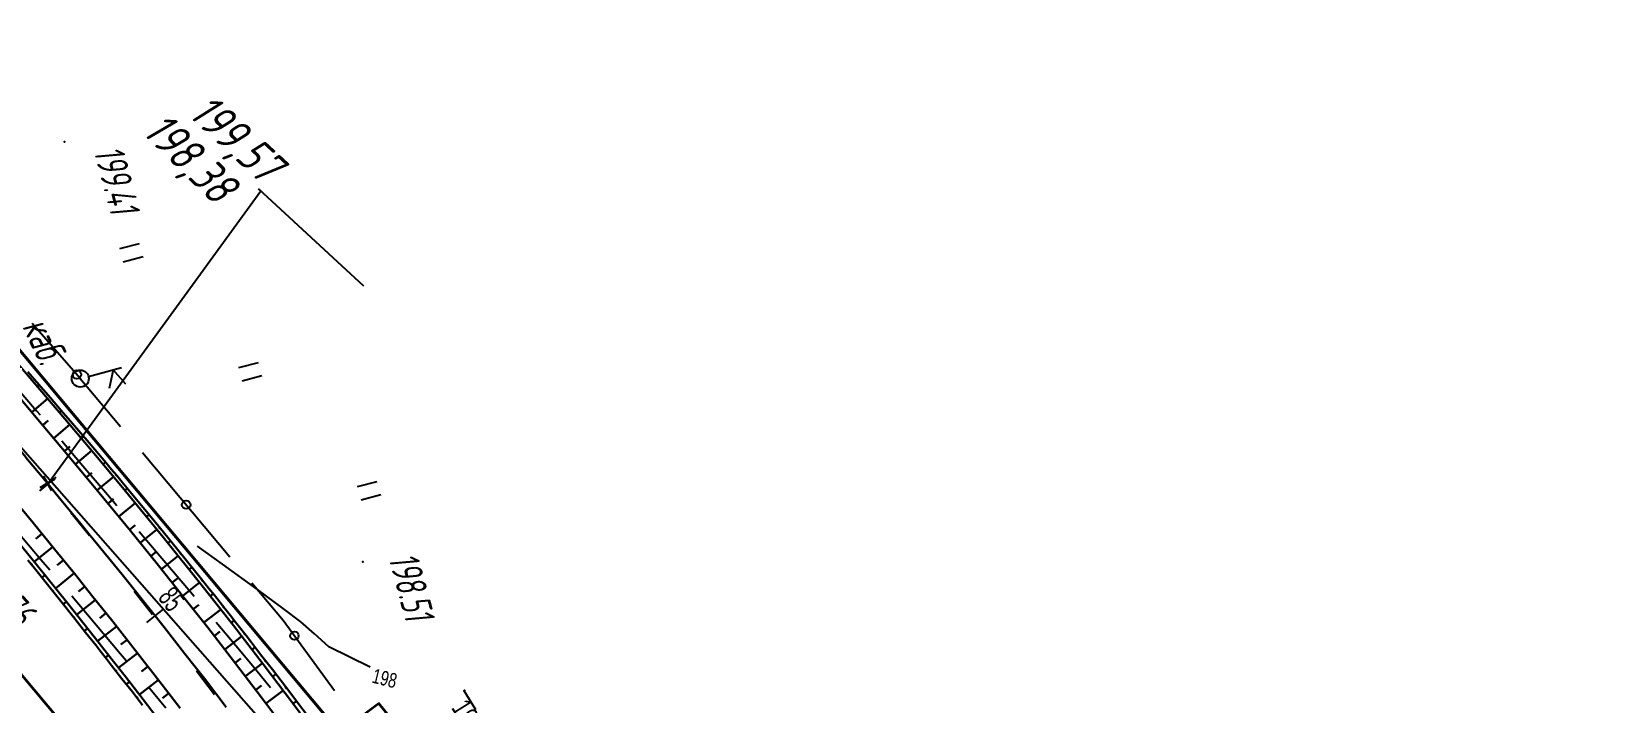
# Model space of a CAD drawing. Header units: millimetres. Extents: x -1799 to 6962, y -1020 to 4121.
# Drawn here: x 5121.9 to 5306, y 2885.1 to 2964.2 of the extents above; entities that cross this region are included whole.
import ezdxf
from ezdxf import colors
from ezdxf.entities.mleader import LeaderData, LeaderLine
from ezdxf.math import Vec2, Vec3

# ---------------------------------------------------------------- set-up
doc = ezdxf.new("R2010")
doc.units = ezdxf.units.MM
doc.linetypes.add('CONTI', pattern=[0])
doc.linetypes.add('STROT', pattern=[1.7, 0.5, -1.2])
for name, color, linetype, lineweight in [('10', 1, 'Continuous', 35), ('КОПИЯ_ОСЬ_13_ОТКОСЫ', 7, 'Continuous', 30), ('ОСЬ_ВЕРХ_ПОКРЫТИЯ_ГРАНИЦЫ_ПОЛОС', 7, 'Continuous', 30), ('ОСЬ_ВЕРХ_ПОКРЫТИЯ_ОСЬ', 1, 'Continuous', 30), ('Отметки', 5, 'Continuous', 30)]:
    doc.layers.add(name, color=color, linetype=linetype, lineweight=lineweight)
for name, color, linetype in [('_Ростелеком', 6, 'Continuous'), ('GOR_BDEFAULT', 212, 'CONTI'), ('NAD_MDEFAULT', 7, 'CONTI'), ('PI_OTDEFAULT', 172, 'CONTI'), ('PI_TTDEFAULT', 5, 'CONTI'), ('PLN_O', 7, 'CONTI'), ('SIT_LDEFAULT', 7, 'CONTI'), ('USLZNDEFAULT', 7, 'CONTI'), ('ZAPSKDEFAULT', 7, 'CONTI'), ('КОПИЯ_ОСЬ_ТАНГЕНСЫ', 1, 'Continuous'), ('ОСЬ_ВЕРХ_ПОКРЫТИЯ_ПИКЕТЫ', 1, 'Continuous'), ('ОСЬ_ВЕРХ_ПОКРЫТИЯ_ТАНГЕНСЫ', 1, 'Continuous'), ('разметка', 7, 'Continuous')]:
    doc.layers.add(name, color=color, linetype=linetype)
doc.styles.add('eskd', font='spds.shx', dxfattribs={"width": 1.2, "oblique": 15})
doc.styles.add('SHRFT', font='TXT', dxfattribs={"width": 3.5})
doc.styles.get("Standard").update_dxf_attribs({"font": 'arial.ttf'})
doc.styles.add('STYLE1', font='romand.shx', dxfattribs={"width": 0.9})
doc.styles.add('ГОСТ', font='', dxfattribs={"oblique": 15, "height": 4})
doc.styles.get('ГОСТ').set_extended_font_data('GOST type A')
doc.linetypes.add('кабель_связи_проект.', pattern='A,10,-1,["/",STYLE1,S=3,R=0,X=0,Y=-1.5],-4.1', length=15.1)

# ---------------------------------------------------------------- blocks, each defined once
blk = doc.blocks.new('BL_2011')
at = {"color": 0}
for p, q in [((0, 0), (0, 2.4)), ((1.6, 0), (1.6, 2.4))]:
    blk.add_line(p, q, dxfattribs=at)
blk = doc.blocks.new('BL_4017')
at = {"color": 0}
for p, q in [((0, 1), (0, 5)), ((2, 5), (0, 4)), ((0, 4), (2, 3))]:
    blk.add_line(p, q, dxfattribs=at)
blk.add_circle((0, 0), 1, dxfattribs=at)
blk = doc.blocks.new('_None')
blk = doc.blocks.new('Крест')
at = {"layer": 'Отметки'}
for points in [[(-1, 0), (1, 0)], [(0, 1), (0, -1)]]:
    blk.add_lwpolyline(points, dxfattribs=at)

msp = doc.modelspace()

# ---------------------------------------------------------------- linework, layer by layer
at = {"layer": '10'}
for points in [[(4557.37, 2900.73), (4579.64, 2901.02), (4603.81, 2901.34), (4619.91, 2900.32), (4644.6, 2910.46), (4659.78, 2923.01), (4694.93, 2965.25), (4750.17, 3035.34), (4784.74, 3082.33), (4817.29, 3118.29), (4841.92, 3139.13), (4849.5, 3141.81), (4850.4, 3137.35), (4862.15, 3136.32), (4879.54, 3127.57), (4921.77, 3093.82), (4990.15, 3039.23), (5067.66, 2951.89), (5147.24, 2856.94), (5178.24, 2824.54), (5178.24, 2824.54), (5183.98, 2815.19), (5213.88, 2748.37)], [(5311.57, 2187.73), (5307.98, 2226.16), (5307.14, 2291.22), (5299.57, 2401.69), (5285, 2489.08), (5263.27, 2574.08), (5241.05, 2659.67), (5213.88, 2748.37), (5183.98, 2815.19), (5178.24, 2824.54), (5178.24, 2824.54), (5147.24, 2856.94), (5067.66, 2951.89), (4990.15, 3039.23), (4921.77, 3093.82), (4879.54, 3127.57), (4862.15, 3136.32), (4850.4, 3137.35)], [(5234.89, 2750.13), (5203.61, 2822.2), (5173.52, 2871.99), (5162.83, 2885.11), (5158.25, 2881.67), (5126.72, 2919.34), (5103.21, 2947.44)]]:
    msp.add_lwpolyline(points, dxfattribs=at)
at = {"layer": '_Ростелеком', "linetype": 'кабель_связи_проект.', "ltscale": 0.25, "const_width": 0.35}
msp.add_lwpolyline([(5227.85, 2760.19), (5218.85, 2781.43), (5206.95, 2806.03), (5202.95, 2814), (5185.14, 2845.82), (5185.14, 2845.82), (5158.25, 2881.67), (5129.32, 2916.23), (5103.21, 2947.44), (5071.34, 2988.98), (5054.13, 3008.1), (5034.93, 3030.9), (5019.36, 3045.91), (5000.28, 3062.64), (4959.87, 3089.54), (4931.65, 3111.72), (4915.74, 3122.39)], dxfattribs=at)
at = {"layer": 'GOR_BDEFAULT', "color": 212, "elevation": 198, "flags": 128}
for points in [[(5161.83, 2889.4), (5156.97, 2891.79), (5155.29, 2893.32), (5153.65, 2894.73), (5151.6, 2896.3), (5148.58, 2898.52), (5144.46, 2901.52), (5141.49, 2903.63)], [(5161.83, 2889.4), (5156.97, 2891.79), (5155.29, 2893.32), (5153.65, 2894.73), (5151.6, 2896.3), (5148.58, 2898.52), (5144.46, 2901.52), (5141.49, 2903.63)], [(5172.88, 2886.62), (5172.88, 2886.65)], [(5172.88, 2886.62), (5172.88, 2886.65)], [(5174.26, 2884.37), (5172.89, 2886.6)]]:
    msp.add_lwpolyline(points, dxfattribs=at)
at = {"layer": 'PI_TTDEFAULT', "color": 5}
for p in [(5125.82, 2951.21, 199.41), (5160.97, 2901.79, 198.51), (5172.93, 2886.67, 198)]:
    msp.add_point(p, dxfattribs=at)
at = {"layer": 'PLN_O'}
for p, q in [((5122.05, 2929.87), (5127.71, 2923.36)), ((5127.7, 2923.35), (5132.44, 2917.71)), ((5135.02, 2914.64), (5145.31, 2902.39)), ((5147.88, 2899.33), (5151.59, 2894.91)), ((5151.59, 2894.91), (5157.61, 2886.64))]:
    msp.add_line(p, q, dxfattribs=at)
for centre in [(5127.3, 2923.83), (5140.17, 2908.51), (5152.9, 2893.1)]:
    msp.add_circle(centre, 0.5, dxfattribs=at)
at = {"layer": 'SIT_LDEFAULT', "color": 7}
for p, q in [((5119.81, 2922.78), (5122.56, 2919.54)), ((5122.56, 2919.54), (5122.96, 2919.07)), ((5125.53, 2916.02), (5128.01, 2913.1)), ((5128.01, 2913.1), (5130.89, 2909.71)), ((5130.89, 2909.71), (5132, 2908.4)), ((5123.06, 2902.04), (5120.15, 2905.47)), ((5134.61, 2905.35), (5137.28, 2902.21)), ((5124.11, 2900.8), (5123.06, 2902.04)), ((5137.28, 2902.21), (5140.46, 2898.48)), ((5129.36, 2894.59), (5126.69, 2897.75)), ((5140.46, 2898.48), (5141.09, 2897.74)), ((5132.44, 2890.93), (5129.36, 2894.59)), ((5143.68, 2894.69), (5146, 2891.96)), ((5146, 2891.96), (5148.02, 2889.55)), ((5133.14, 2890.09), (5132.44, 2890.93)), ((5148.02, 2889.55), (5149.91, 2887.25)), ((5137.75, 2884.59), (5135.72, 2887.03)), ((5149.91, 2887.25), (5150.09, 2887.02))]:
    msp.add_line(p, q, dxfattribs=at)
at = {"layer": 'КОПИЯ_ОСЬ_13_ОТКОСЫ'}
for points in [[(5120, 2925.52), (5122.95, 2922.08), (5125.88, 2918.63), (5129.28, 2914.59), (5132.66, 2910.53), (5137.45, 2904.68), (5142.19, 2898.79), (5145.73, 2894.29), (5149.23, 2889.77), (5152.69, 2885.21), (5153.6, 2883.99)], [(5120, 2925.52), (5122.95, 2922.08), (5125.88, 2918.63), (5129.28, 2914.59), (5132.66, 2910.53), (5137.45, 2904.68), (5142.19, 2898.79), (5145.73, 2894.29), (5149.23, 2889.77), (5152.69, 2885.21), (5153.6, 2883.99)], [(5121.51, 2924.16), (5122.83, 2922.64), (5124.15, 2921.12), (5125.46, 2919.6), (5126.78, 2918.07), (5128.74, 2915.78), (5129.39, 2915.01), (5130.7, 2913.48), (5131.35, 2912.71), (5131.99, 2911.93), (5132.63, 2911.16), (5133.93, 2909.61), (5135.85, 2907.28), (5137.14, 2905.73), (5139.04, 2903.38), (5140.32, 2901.81), (5141.96, 2899.76), (5142.85, 2898.66), (5143.48, 2897.87), (5144.73, 2896.29), (5145.35, 2895.5), (5145.98, 2894.7), (5147.22, 2893.11), (5147.84, 2892.31), (5148.46, 2891.51), (5149.08, 2890.71), (5150.32, 2889.11), (5151.86, 2887.11), (5155.83, 2881.86)], [(5120.1, 2921.64), (5123.34, 2917.81), (5126.25, 2914.35), (5129.93, 2909.91), (5133.6, 2905.44), (5136.76, 2901.54), (5139.9, 2897.61), (5142.7, 2894.06), (5145.48, 2890.48), (5148.54, 2886.49), (5151.57, 2882.47)], [(5122.85, 2922.61), (5122.65, 2922.43)], [(5121.99, 2919.41), (5123.86, 2921)], [(5124.17, 2921.1), (5124.1, 2921.04)], [(5125.47, 2919.59), (5125.24, 2919.38)], [(5123.28, 2917.89), (5123.91, 2918.42)], [(5124.57, 2916.36), (5126.46, 2917.94)], [(5126.78, 2918.07), (5126.7, 2918.01)], [(5128.08, 2916.55), (5127.82, 2916.33)], [(5125.85, 2914.82), (5126.48, 2915.35)], [(5127.13, 2913.29), (5129.04, 2914.88)], [(5129.38, 2915.03), (5129.29, 2914.96)], [(5128.41, 2911.75), (5129.05, 2912.28)], [(5130.67, 2913.51), (5130.39, 2913.27)], [(5129.69, 2910.21), (5131.61, 2911.8)], [(5131.95, 2911.97), (5131.86, 2911.89)], [(5133.24, 2910.44), (5132.94, 2910.19)], [(5118.97, 2910.22), (5122.14, 2906.38), (5124.66, 2903.3), (5127.16, 2900.21), (5129.03, 2897.88), (5131.51, 2894.77), (5134.43, 2891.06), (5137.33, 2887.33), (5139.45, 2884.57)], [(5130.96, 2908.67), (5131.6, 2909.19)], [(5132.23, 2907.12), (5134.16, 2908.71)], [(5134.51, 2908.9), (5134.42, 2908.82)], [(5135.79, 2907.36), (5135.48, 2907.1)], [(5123.18, 2905.1), (5122.46, 2904.51)], [(5133.49, 2905.57), (5134.14, 2906.1)], [(5134.75, 2904.02), (5136.71, 2905.6)], [(5137.06, 2905.82), (5136.96, 2905.73)], [(5120.29, 2904.21), (5122.49, 2901.51), (5126.22, 2896.88), (5129.92, 2892.22), (5131.45, 2890.28), (5132.97, 2888.33), (5135.09, 2885.59), (5138.39, 2881.27)], [(5120.29, 2904.21), (5122.49, 2901.51), (5126.22, 2896.88), (5129.92, 2892.22), (5131.45, 2890.28), (5132.97, 2888.33), (5135.09, 2885.59), (5138.39, 2881.27)], [(5124.45, 2903.56), (5122.27, 2901.78)], [(5136.01, 2902.46), (5136.66, 2902.99)], [(5138.32, 2904.26), (5138, 2904)], [(5121.52, 2902), (5122.15, 2901.23), (5124, 2898.91), (5125.25, 2897.37), (5127.09, 2895.03), (5128.33, 2893.49), (5129.55, 2891.93), (5130.16, 2891.15), (5130.78, 2890.38), (5131.39, 2889.6), (5132.6, 2888.04), (5133.83, 2886.49), (5134.43, 2885.7), (5135.03, 2884.92)], [(5121.94, 2901.49), (5122.05, 2901.58)], [(5125.71, 2902), (5124.98, 2901.41)], [(5137.27, 2900.91), (5139.23, 2902.48)], [(5139.59, 2902.71), (5139.48, 2902.63)], [(5140.84, 2901.16), (5140.51, 2900.89)], [(5123.19, 2899.93), (5123.54, 2900.21)], [(5126.97, 2900.45), (5124.78, 2898.67)], [(5138.52, 2899.34), (5139.17, 2899.87)], [(5139.76, 2897.78), (5141.74, 2899.35)], [(5142.09, 2899.6), (5141.98, 2899.51)], [(5124.44, 2898.37), (5124.56, 2898.46)], [(5128.22, 2898.89), (5127.49, 2898.3)], [(5143.35, 2898.04), (5143, 2897.76)], [(5125.69, 2896.81), (5126.05, 2897.09)], [(5129.47, 2897.33), (5127.26, 2895.57)], [(5130.72, 2895.77), (5129.98, 2895.18)], [(5141, 2896.21), (5141.66, 2896.73)], [(5142.24, 2894.64), (5144.23, 2896.2)], [(5144.58, 2896.47), (5144.47, 2896.38)], [(5126.93, 2895.24), (5127.05, 2895.33)], [(5128.18, 2893.68), (5128.54, 2893.96)], [(5131.96, 2894.2), (5129.74, 2892.45)], [(5145.83, 2894.9), (5145.48, 2894.62)], [(5129.42, 2892.1), (5129.54, 2892.2)], [(5133.2, 2892.63), (5132.46, 2892.05)], [(5143.47, 2893.06), (5144.14, 2893.58)], [(5144.7, 2891.49), (5146.71, 2893.04)], [(5147.05, 2893.32), (5146.94, 2893.23)], [(5130.66, 2890.54), (5131.02, 2890.82)], [(5134.43, 2891.06), (5132.2, 2889.31)], [(5145.92, 2889.9), (5146.59, 2890.42)], [(5148.28, 2891.74), (5147.93, 2891.47)], [(5149.51, 2890.16), (5149.39, 2890.07)], [(5131.89, 2888.96), (5132.01, 2889.06)], [(5135.66, 2889.48), (5134.92, 2888.9)], [(5147.14, 2888.32), (5149.16, 2889.86)], [(5150.73, 2888.58), (5150.36, 2888.29)], [(5133.12, 2887.38), (5133.48, 2887.67)], [(5136.89, 2887.9), (5134.64, 2886.16)], [(5148.36, 2886.73), (5149.03, 2887.24)], [(5149.56, 2885.14), (5151.59, 2886.67)], [(5151.95, 2886.99), (5151.82, 2886.9)], [(5134.35, 2885.81), (5134.47, 2885.9)], [(5138.11, 2886.32), (5137.36, 2885.74)], [(5153.15, 2885.4), (5152.77, 2885.11)]]:
    msp.add_lwpolyline(points, dxfattribs=at)
at = {"layer": 'КОПИЯ_ОСЬ_ТАНГЕНСЫ'}
msp.add_line((5012.42, 3038.29), (5198.33, 2827.13), dxfattribs=at)
at = {"layer": 'ОСЬ_ВЕРХ_ПОКРЫТИЯ_ГРАНИЦЫ_ПОЛОС'}
for points in [[(5120.1, 2921.64), (5123.34, 2917.81), (5126.25, 2914.35), (5129.93, 2909.91), (5133.6, 2905.44), (5136.76, 2901.54), (5139.9, 2897.61), (5142.7, 2894.06), (5145.48, 2890.48), (5148.54, 2886.49), (5151.57, 2882.47)], [(5118.97, 2910.22), (5122.14, 2906.38), (5124.66, 2903.3), (5127.16, 2900.21), (5129.03, 2897.88), (5131.51, 2894.77), (5134.43, 2891.06), (5137.33, 2887.33), (5139.45, 2884.57)]]:
    msp.add_lwpolyline(points, dxfattribs=at)
at = {"layer": 'ОСЬ_ВЕРХ_ПОКРЫТИЯ_ОСЬ'}
msp.add_lwpolyline([(5121.28, 2914.05), (5123.19, 2911.78), (5125.09, 2909.49), (5126.35, 2907.96), (5127.62, 2906.44), (5128.87, 2904.9), (5130.13, 2903.37), (5131.38, 2901.83), (5132.63, 2900.29), (5133.87, 2898.75), (5135.11, 2897.2), (5136.34, 2895.65), (5137.58, 2894.1), (5138.8, 2892.54), (5140.02, 2890.98), (5141.24, 2889.42), (5142.46, 2887.85), (5143.66, 2886.28), (5144.87, 2884.71)], dxfattribs=at)
at = {"layer": 'ОСЬ_ВЕРХ_ПОКРЫТИЯ_ПИКЕТЫ'}
for p, q in [((5122.92, 2910.14), (5124.84, 2911.74)), ((5135.53, 2894.66), (5137.49, 2896.22)), ((5135.53, 2894.66), (5137.49, 2896.22))]:
    msp.add_line(p, q, dxfattribs=at)
at = {"layer": 'ОСЬ_ВЕРХ_ПОКРЫТИЯ_ТАНГЕНСЫ'}
msp.add_line((5012.42, 3038.29), (5198.33, 2827.13), dxfattribs=at)
at = {"layer": 'разметка', "linetype": 'STROT', "lineweight": 30, "ltscale": 7}
msp.add_lwpolyline([(4995.74, 3050.72, -0.026709), (5023.52, 3024.82, -0.015571), (5047.6, 2998.33), (5088.18, 2952.24, -0.027485), (5157.75, 2867.12, -0.054753), (5210.33, 2771.44, -0.027745), (5244.89, 2667.07), (5254.16, 2635.2, -0.003575), (5273.71, 2566.16, -0.012405), (5285.37, 2519.34, -0.029729), (5304.72, 2402.12, -0.011745), (5309.7, 2338.36, -0.003271), (5312.42, 2282.39), (5316.25, 2195.85, 0.00256)], format="xyb", dxfattribs=at)

# ---------------------------------------------------------------- block references
at = {"layer": 'USLZNDEFAULT', "color": 7, "rotation": 285}
msp.add_blockref('BL_4017', (5127.7, 2923.35), dxfattribs=at)
at = {"layer": 'ZAPSKDEFAULT', "color": 7, "rotation": 285}
for p in [(5132.35, 2938.64), (5146.35, 2924.64), (5160.35, 2910.64)]:
    msp.add_blockref('BL_2011', p, dxfattribs=at)
at = {"layer": 'Отметки', "rotation": 31.03841495685173}
msp.add_blockref('Крест', (5123.83, 2911.03), dxfattribs=at)

# ---------------------------------------------------------------- texts
at = {"layer": 'GOR_BDEFAULT', "color": 212, "style": 'SHRFT', "width": 0.75}
for height, rotation, p in [(1.722, 346.036, (5161.93, 2887.6, 198)), (1.722, 346.036, (5161.93, 2887.6, 198)), (2.362, 301.9421, (5171.31, 2884.63, 198))]:
    msp.add_text('198', height=height, rotation=rotation, dxfattribs=at).set_placement(p)
at = {"layer": 'NAD_MDEFAULT', "color": 7, "style": 'eskd', "oblique": 10, "width": 0.8}
msp.add_text('каб.', height=3.5, rotation=295.0134, dxfattribs=at).set_placement((5120.82, 2929.49))
at = {"layer": 'PI_OTDEFAULT', "color": 172, "style": 'eskd', "oblique": 10, "width": 0.8}
for s, rotation, p in [('199.41', 285, (5129.25, 2950.12)), ('197.76', 312, (5114.46, 2899.87)), ('198.51', 285, (5163.96, 2902.25))]:
    msp.add_text(s, height=3.5, rotation=rotation, dxfattribs=at).set_placement(p)
at = {"layer": 'ОСЬ_ВЕРХ_ПОКРЫТИЯ_ПИКЕТЫ', "width": 0.6}
msp.add_text('85', height=2.5, rotation=308.4626, dxfattribs=at).set_placement((5136.75, 2897.55))
at = {"layer": 'Отметки', "color": 0, "style": 'ГОСТ', "oblique": 15}
msp.add_text('198,38', height=4, rotation=315.2885, dxfattribs=at).set_placement((5134.85, 2952.29))

# ---------------------------------------------------------------- leaders
at = {"layer": 'Отметки', "ltscale": 0.2}
ml = msp.add_multileader_mtext('Standard', dxfattribs=at)
ml.set_content('199,57', color=256, style='ГОСТ')
ml.set_leader_properties()
ml.set_arrow_properties(name='NONE')
ml.build(insert=Vec2(0, 0))
ml.multileader.update_dxf_attribs({"text_left_attachment_type": 6, "text_right_attachment_type": 6, "dogleg_length": 0.36, "arrow_head_size": 2})
ctx = ml.context
ctx.base_point, ctx.arrow_head_size, ctx.landing_gap_size, ctx.plane_origin, ctx.plane_x_axis, ctx.plane_y_axis = Vec3(5134.59, 2958.79), 2, 0, Vec3(5121.3, 2877.17), Vec3(0.733029, -0.680197), Vec3(0.680197, 0.733029)
ctx.left_attachment, ctx.right_attachment, ctx.text_align_type = 6, 6, 2
notes = []
notes.append((ctx, [(1, (1, 1, 0), (5148.96, 2945.45), (-0.733029, 0.680197), 0.36, [(0, [(5123.76, 2910.82)], 0, [])])]))
ctx.mtext.insert, ctx.mtext.text_direction, ctx.mtext.rotation, ctx.mtext.alignment, ctx.mtext.line_spacing_style, ctx.mtext.flow_direction = Vec3(5151.83, 2949.07), Vec3(0.733029, -0.680197), 5.535154, 3, 2, 5
for ctx, leaders in notes:
    for number, flags, end, landing, length, lines in leaders:
        leader = LeaderData()
        leader.index, (leader.has_last_leader_line, leader.has_dogleg_vector, leader.attachment_direction) = number, flags
        leader.last_leader_point, leader.dogleg_vector, leader.dogleg_length = Vec3(end), Vec3(landing), length
        for number, points, colour, breaks in lines:
            line = LeaderLine()
            line.index, line.vertices, line.color, line.breaks = number, Vec3.list(points), colors.encode_raw_color(colour), breaks
            leader.lines.append(line)
        ctx.leaders.append(leader)

doc.saveas('drawing.dxf')
